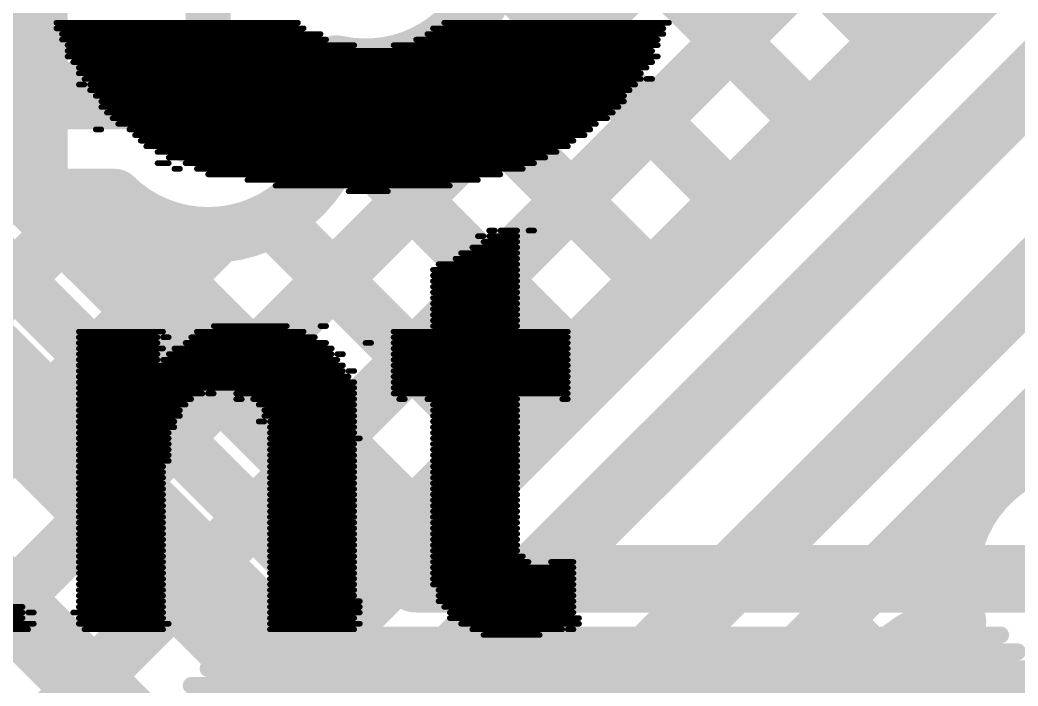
# Model space of a CAD drawing. Header units: millimetres. Extents: x 0.79 to 4.38, y 0.99 to 3.94.
# Drawn here: x 2.3485 to 2.5261, y 2.0489 to 2.1675 of the extents above; entities that cross this region are included whole.
import ezdxf

# ---------------------------------------------------------------- set-up
doc = ezdxf.new("R2010")
doc.units = ezdxf.units.MM
doc.header["$MEASUREMENT"] = 0
for name, color, linetype in [('BottomLayer', 5, 'Continuous'), ('BottomOverlay', 54, 'Continuous'), ('MultiLayer', 9, 'Continuous'), ('TopLayer', 1, 'Continuous'), ('TopOverlay', 2, 'Continuous'), ('ViaHoleLayer', 16, 'Continuous')]:
    doc.layers.add(name, color=color, linetype=linetype)

msp = doc.modelspace()

# ---------------------------------------------------------------- linework, layer by layer
at = {"layer": 'BottomLayer'}
for points, const_width in [([(2.2281, 1.94526), (2.47684, 2.194)], 0.01), ([(2.36711, 2.02056), (2.54125, 2.1947)], 0.01), ([(2.44462, 2.194), (2.49258, 2.14604)], 0.01), ([(2.47291, 2.194), (2.50673, 2.16018)], 0.01), ([(2.24412, 1.93299), (2.50426, 2.19313)], 0.01), ([(2.02291, 1.6835), (2.52798, 2.18856)], 0.01), ([(2.37981, 2.00781), (2.554, 2.182)], 0.012), ([(2.4331, 2.17724), (2.47844, 2.1319)], 0.01), ([(2.42045, 2.1616), (2.4643, 2.11776)], 0.01), ([(2.40574, 2.15118), (2.4141, 2.15955)], 0.01), ([(2.19036, 1.78336), (2.563, 2.156)], 0.012), ([(2.245, 2.154), (2.381, 2.154)], 0.012), ([(2.381, 2.154), (2.382, 2.153)], 0.012), ([(2.40536, 2.14841), (2.45016, 2.10361)], 0.01), ([(2.20836, 1.7759), (2.57046, 2.138)], 0.01), ([(1.96677, 1.7405), (2.36227, 2.136)], 0.01), ([(2.25246, 2.136), (2.36533, 2.136)], 0.01), ([(2.27635, 2.136), (2.37945, 2.0329)], 0.01), ([(2.30463, 2.136), (2.39359, 2.04704)], 0.01), ([(2.33292, 2.136), (2.40773, 2.06119)], 0.01), ([(2.3612, 2.136), (2.42187, 2.07533)], 0.01), ([(2.39339, 2.13209), (2.43602, 2.08947)], 0.01), ([(1.98859, 1.73403), (2.38382, 2.12926)], 0.01), ([(2.50726, 2.0748), (2.51419, 2.06787)], 0.01), ([(2.51196, 2.05941), (2.51487, 2.06233)], 0.01), ([(2.49311, 2.06066), (2.50163, 2.05214)], 0.01), ([(2.47897, 2.04652), (2.49178, 2.03371)], 0.01), ([(2.48429, 2.03174), (2.49759, 2.04504)], 0.01)]:
    msp.add_lwpolyline(points, dxfattribs=dict(at, const_width=const_width))
at = {"layer": 'BottomLayer', "const_width": 0.01}
for points in [[(2.43381, 2.183, -0.479842), (2.40483, 2.15976)], [(2.40483, 2.15976, -0.072051), (2.40581, 2.153)], [(2.40581, 2.153, -0.664665), (2.36533, 2.136)], [(2.51544, 2.06037, -0.789249), (2.55467, 2.085)], [(2.49642, 2.03369, -0.398786), (2.51544, 2.06037)]]:
    msp.add_lwpolyline(points, format="xyb", dxfattribs=at)
at = {"layer": 'BottomLayer'}
for points, const_width in [([(2.41795, 2.1616, 1), (2.42295, 2.1616, 1)], 0.005), ([(2.37609, 2.153, 1), (2.38791, 2.153, 1)], 0.01181), ([(2.40233, 2.15976, 1), (2.40733, 2.15976, 1)], 0.005), ([(2.40233, 2.15976, 1), (2.40733, 2.15976, 1)], 0.005), ([(2.4116, 2.15955, 1), (2.4166, 2.15955, 1)], 0.005), ([(2.50423, 2.16018, 1), (2.50923, 2.16018, 1)], 0.005), ([(2.378, 2.154, 1), (2.384, 2.154, 1)], 0.006), ([(2.378, 2.154, 1), (2.384, 2.154, 1)], 0.006), ([(2.379, 2.153, 1), (2.385, 2.153, 1)], 0.006), ([(2.40331, 2.153, 1), (2.40831, 2.153, 1)], 0.005), ([(2.40331, 2.153, 1), (2.40831, 2.153, 1)], 0.005), ([(2.40324, 2.15118, 1), (2.40824, 2.15118, 1)], 0.005), ([(2.40286, 2.14841, 1), (2.40786, 2.14841, 1)], 0.005), ([(2.49008, 2.14604, 1), (2.49508, 2.14604, 1)], 0.005), ([(2.3587, 2.136, 1), (2.3637, 2.136, 1)], 0.005), ([(2.35977, 2.136, 1), (2.36477, 2.136, 1)], 0.005), ([(2.36283, 2.136, 1), (2.36783, 2.136, 1)], 0.005), ([(2.36283, 2.136, 1), (2.36783, 2.136, 1)], 0.005), ([(2.39089, 2.13209, 1), (2.39589, 2.13209, 1)], 0.005), ([(2.47594, 2.1319, 1), (2.48094, 2.1319, 1)], 0.005), ([(2.38132, 2.12926, 1), (2.38632, 2.12926, 1)], 0.005), ([(2.4618, 2.11776, 1), (2.4668, 2.11776, 1)], 0.005), ([(2.44766, 2.10361, 1), (2.45266, 2.10361, 1)], 0.005), ([(2.43352, 2.08947, 1), (2.43852, 2.08947, 1)], 0.005), ([(2.41937, 2.07533, 1), (2.42437, 2.07533, 1)], 0.005), ([(2.50476, 2.0748, 1), (2.50976, 2.0748, 1)], 0.005), ([(2.51169, 2.06787, 1), (2.51669, 2.06787, 1)], 0.005), ([(2.51237, 2.06233, 1), (2.51737, 2.06233, 1)], 0.005), ([(2.40523, 2.06119, 1), (2.41023, 2.06119, 1)], 0.005), ([(2.49061, 2.06066, 1), (2.49561, 2.06066, 1)], 0.005), ([(2.51294, 2.06037, 1), (2.51794, 2.06037, 1)], 0.005), ([(2.51294, 2.06037, 1), (2.51794, 2.06037, 1)], 0.005), ([(2.50946, 2.05941, 1), (2.51446, 2.05941, 1)], 0.005), ([(2.49913, 2.05214, 1), (2.50413, 2.05214, 1)], 0.005), ([(2.39109, 2.04704, 1), (2.39609, 2.04704, 1)], 0.005), ([(2.47647, 2.04652, 1), (2.48147, 2.04652, 1)], 0.005), ([(2.49509, 2.04504, 1), (2.50009, 2.04504, 1)], 0.005)]:
    msp.add_lwpolyline(points, format="xyb", close=True, dxfattribs=dict(at, const_width=const_width))
at = {"layer": 'BottomOverlay', "const_width": 0.003}
for points in [[(2.388, 2.058), (2.523, 2.058)], [(2.385, 2.055), (2.526, 2.055)], [(2.382, 2.052), (2.529, 2.052)], [(2.379, 2.049), (2.532, 2.049)]]:
    msp.add_lwpolyline(points, dxfattribs=at)
at = {"layer": 'BottomOverlay', "const_width": 0.0015}
for points in [[(2.38725, 2.058, 1), (2.38875, 2.058, 1)], [(2.52225, 2.058, 1), (2.52375, 2.058, 1)], [(2.38425, 2.055, 1), (2.38575, 2.055, 1)], [(2.52525, 2.055, 1), (2.52675, 2.055, 1)], [(2.38125, 2.052, 1), (2.38275, 2.052, 1)], [(2.37825, 2.049, 1), (2.37975, 2.049, 1)]]:
    msp.add_lwpolyline(points, format="xyb", close=True, dxfattribs=at)
at = {"layer": 'MultiLayer', "const_width": 0.01181}
msp.add_lwpolyline([(2.37609, 2.153, 1), (2.38791, 2.153, 1)], format="xyb", close=True, dxfattribs=at)
at = {"layer": 'TopLayer'}
for points, const_width in [([(2.351, 2.136), (2.351, 2.598)], 0.012), ([(2.382, 2.153), (2.382, 2.584)], 0.008), ([(2.11167, 2.34033), (2.415, 2.037)], 0.012), ([(2.108, 2.301), (2.39819, 2.01081)], 0.012), ([(2.351, 2.136), (2.419, 2.068)], 0.012), ([(2.419, 2.068), (2.538, 2.068)], 0.012)]:
    msp.add_lwpolyline(points, dxfattribs=dict(at, const_width=const_width))
for points, const_width in [([(2.37609, 2.153, 1), (2.38791, 2.153, 1)], 0.01181), ([(2.38, 2.153, 1), (2.384, 2.153, 1)], 0.004), ([(2.348, 2.136, 1), (2.354, 2.136, 1)], 0.006), ([(2.348, 2.136, 1), (2.354, 2.136, 1)], 0.006), ([(2.416, 2.068, 1), (2.422, 2.068, 1)], 0.006), ([(2.416, 2.068, 1), (2.422, 2.068, 1)], 0.006)]:
    msp.add_lwpolyline(points, format="xyb", close=True, dxfattribs=dict(at, const_width=const_width))
at = {"layer": 'TopOverlay', "const_width": 0.001}
for points in [[(2.355, 2.167), (2.398, 2.167)], [(2.355, 2.166), (2.399, 2.166)], [(2.422, 2.166), (2.463, 2.166)], [(2.424, 2.167), (2.464, 2.167)], [(2.356, 2.165), (2.402, 2.165)], [(2.356, 2.164), (2.403, 2.164)], [(2.419, 2.164), (2.462, 2.164)], [(2.421, 2.165), (2.463, 2.165)], [(2.357, 2.163), (2.408, 2.163)], [(2.415, 2.163), (2.462, 2.163)], [(2.357, 2.162), (2.461, 2.162)], [(2.357, 2.161), (2.462, 2.161)], [(2.358, 2.16), (2.461, 2.16)], [(2.359, 2.159), (2.46, 2.159)], [(2.359, 2.158), (2.459, 2.158)], [(2.36, 2.157), (2.459, 2.157)], [(2.46, 2.157), (2.461, 2.157)], [(2.359, 2.156), (2.36, 2.156)], [(2.361, 2.156), (2.458, 2.156)], [(2.361, 2.155), (2.457, 2.155)], [(2.362, 2.154), (2.456, 2.154)], [(2.363, 2.153), (2.456, 2.153)], [(2.363, 2.152), (2.455, 2.152)], [(2.364, 2.151), (2.454, 2.151)], [(2.365, 2.15), (2.453, 2.15)], [(2.366, 2.149), (2.451, 2.149)], [(2.362, 2.148), (2.363, 2.148)], [(2.368, 2.148), (2.45, 2.148)], [(2.369, 2.147), (2.449, 2.147)], [(2.37, 2.146), (2.447, 2.146)], [(2.371, 2.145), (2.446, 2.145)], [(2.373, 2.144), (2.444, 2.144)], [(2.375, 2.143), (2.442, 2.143)], [(2.373, 2.142), (2.375, 2.142)], [(2.376, 2.141), (2.377, 2.141)], [(2.378, 2.142), (2.44, 2.142)], [(2.38, 2.141), (2.438, 2.141)], [(2.382, 2.14), (2.434, 2.14)], [(2.389, 2.139), (2.43, 2.139)], [(2.394, 2.138), (2.425, 2.138)], [(2.407, 2.137), (2.414, 2.137)], [(2.43, 2.129), (2.431, 2.129)], [(2.432, 2.13), (2.433, 2.13)], [(2.432, 2.129), (2.437, 2.129)], [(2.434, 2.13), (2.437, 2.13)], [(2.439, 2.13), (2.44, 2.13)], [(2.429, 2.127), (2.437, 2.127)], [(2.431, 2.128), (2.437, 2.128)], [(2.426, 2.125), (2.437, 2.125)], [(2.427, 2.126), (2.437, 2.126)], [(2.423, 2.124), (2.437, 2.124)], [(2.422, 2.123), (2.437, 2.123)], [(2.422, 2.122), (2.437, 2.122)], [(2.422, 2.121), (2.437, 2.121)], [(2.422, 2.12), (2.437, 2.12)], [(2.422, 2.119), (2.437, 2.119)], [(2.422, 2.118), (2.437, 2.118)], [(2.422, 2.117), (2.437, 2.117)], [(2.422, 2.116), (2.437, 2.116)], [(2.422, 2.115), (2.437, 2.115)], [(2.383, 2.113), (2.396, 2.113)], [(2.402, 2.113), (2.403, 2.113)], [(2.422, 2.114), (2.437, 2.114)], [(2.422, 2.113), (2.437, 2.113)], [(2.359, 2.112), (2.374, 2.112)], [(2.359, 2.111), (2.373, 2.111)], [(2.374, 2.111), (2.375, 2.111)], [(2.379, 2.111), (2.401, 2.111)], [(2.38, 2.112), (2.399, 2.112)], [(2.415, 2.112), (2.446, 2.112)], [(2.415, 2.111), (2.446, 2.111)], [(2.359, 2.11), (2.373, 2.11)], [(2.359, 2.109), (2.374, 2.109)], [(2.376, 2.109), (2.404, 2.109)], [(2.378, 2.11), (2.403, 2.11)], [(2.41, 2.11), (2.411, 2.11)], [(2.415, 2.11), (2.446, 2.11)], [(2.415, 2.109), (2.446, 2.109)], [(2.359, 2.108), (2.373, 2.108)], [(2.375, 2.108), (2.404, 2.108)], [(2.405, 2.108), (2.406, 2.108)], [(2.415, 2.108), (2.446, 2.108)], [(2.359, 2.107), (2.373, 2.107)], [(2.359, 2.106), (2.406, 2.106)], [(2.374, 2.107), (2.405, 2.107)], [(2.415, 2.107), (2.446, 2.107)], [(2.415, 2.106), (2.446, 2.106)], [(2.359, 2.105), (2.406, 2.105)], [(2.359, 2.104), (2.407, 2.104)], [(2.407, 2.105), (2.408, 2.105)], [(2.415, 2.105), (2.446, 2.105)], [(2.415, 2.104), (2.446, 2.104)], [(2.359, 2.103), (2.408, 2.103)], [(2.359, 2.102), (2.408, 2.102)], [(2.415, 2.103), (2.446, 2.103)], [(2.415, 2.102), (2.446, 2.102)], [(2.359, 2.101), (2.381, 2.101)], [(2.382, 2.101), (2.383, 2.101)], [(2.387, 2.101), (2.408, 2.101)], [(2.415, 2.101), (2.446, 2.101)], [(2.359, 2.1), (2.379, 2.1)], [(2.359, 2.099), (2.378, 2.099)], [(2.387, 2.1), (2.388, 2.1)], [(2.39, 2.1), (2.408, 2.1)], [(2.391, 2.099), (2.408, 2.099)], [(2.416, 2.1), (2.417, 2.1)], [(2.421, 2.1), (2.437, 2.1)], [(2.422, 2.099), (2.437, 2.099)], [(2.445, 2.1), (2.446, 2.1)], [(2.359, 2.098), (2.377, 2.098)], [(2.359, 2.097), (2.377, 2.097)], [(2.392, 2.098), (2.408, 2.098)], [(2.392, 2.097), (2.408, 2.097)], [(2.422, 2.098), (2.437, 2.098)], [(2.422, 2.097), (2.437, 2.097)], [(2.359, 2.096), (2.376, 2.096)], [(2.359, 2.095), (2.376, 2.095)], [(2.391, 2.096), (2.392, 2.096)], [(2.393, 2.096), (2.408, 2.096)], [(2.393, 2.095), (2.408, 2.095)], [(2.422, 2.096), (2.437, 2.096)], [(2.422, 2.095), (2.437, 2.095)], [(2.359, 2.094), (2.375, 2.094)], [(2.359, 2.093), (2.375, 2.093)], [(2.393, 2.094), (2.408, 2.094)], [(2.393, 2.093), (2.409, 2.093)], [(2.422, 2.094), (2.437, 2.094)], [(2.422, 2.093), (2.437, 2.093)], [(2.359, 2.092), (2.375, 2.092)], [(2.393, 2.092), (2.408, 2.092)], [(2.422, 2.092), (2.437, 2.092)], [(2.359, 2.091), (2.375, 2.091)], [(2.359, 2.09), (2.375, 2.09)], [(2.393, 2.091), (2.408, 2.091)], [(2.393, 2.09), (2.408, 2.09)], [(2.422, 2.091), (2.437, 2.091)], [(2.422, 2.09), (2.437, 2.09)], [(2.359, 2.089), (2.375, 2.089)], [(2.359, 2.088), (2.374, 2.088)], [(2.393, 2.089), (2.408, 2.089)], [(2.393, 2.088), (2.408, 2.088)], [(2.422, 2.089), (2.437, 2.089)], [(2.422, 2.088), (2.437, 2.088)], [(2.359, 2.087), (2.374, 2.087)], [(2.359, 2.086), (2.374, 2.086)], [(2.393, 2.087), (2.408, 2.087)], [(2.393, 2.086), (2.408, 2.086)], [(2.422, 2.087), (2.437, 2.087)], [(2.422, 2.086), (2.437, 2.086)], [(2.359, 2.085), (2.374, 2.085)], [(2.393, 2.085), (2.408, 2.085)], [(2.422, 2.085), (2.437, 2.085)], [(2.359, 2.084), (2.374, 2.084)], [(2.359, 2.083), (2.374, 2.083)], [(2.393, 2.084), (2.408, 2.084)], [(2.393, 2.083), (2.408, 2.083)], [(2.422, 2.084), (2.437, 2.084)], [(2.422, 2.083), (2.437, 2.083)], [(2.359, 2.082), (2.374, 2.082)], [(2.359, 2.081), (2.374, 2.081)], [(2.393, 2.082), (2.408, 2.082)], [(2.393, 2.081), (2.408, 2.081)], [(2.422, 2.082), (2.437, 2.082)], [(2.422, 2.081), (2.437, 2.081)], [(2.359, 2.08), (2.374, 2.08)], [(2.359, 2.079), (2.374, 2.079)], [(2.393, 2.08), (2.408, 2.08)], [(2.393, 2.079), (2.408, 2.079)], [(2.422, 2.08), (2.437, 2.08)], [(2.422, 2.079), (2.437, 2.079)], [(2.359, 2.078), (2.374, 2.078)], [(2.359, 2.077), (2.374, 2.077)], [(2.393, 2.078), (2.408, 2.078)], [(2.393, 2.077), (2.408, 2.077)], [(2.422, 2.078), (2.437, 2.078)], [(2.422, 2.077), (2.437, 2.077)], [(2.359, 2.076), (2.374, 2.076)], [(2.393, 2.076), (2.408, 2.076)], [(2.422, 2.076), (2.437, 2.076)], [(2.359, 2.075), (2.374, 2.075)], [(2.359, 2.074), (2.374, 2.074)], [(2.393, 2.075), (2.408, 2.075)], [(2.393, 2.074), (2.408, 2.074)], [(2.422, 2.075), (2.437, 2.075)], [(2.422, 2.074), (2.437, 2.074)], [(2.359, 2.073), (2.374, 2.073)], [(2.359, 2.072), (2.374, 2.072)], [(2.393, 2.073), (2.408, 2.073)], [(2.393, 2.072), (2.408, 2.072)], [(2.422, 2.073), (2.437, 2.073)], [(2.422, 2.072), (2.438, 2.072)], [(2.359, 2.071), (2.374, 2.071)], [(2.359, 2.07), (2.374, 2.07)], [(2.393, 2.071), (2.408, 2.071)], [(2.393, 2.07), (2.408, 2.07)], [(2.422, 2.071), (2.439, 2.071)], [(2.422, 2.07), (2.447, 2.07)], [(2.443, 2.071), (2.447, 2.071)], [(2.359, 2.069), (2.374, 2.069)], [(2.393, 2.069), (2.408, 2.069)], [(2.422, 2.069), (2.447, 2.069)], [(2.359, 2.068), (2.374, 2.068)], [(2.359, 2.067), (2.374, 2.067)], [(2.393, 2.068), (2.408, 2.068)], [(2.393, 2.067), (2.408, 2.067)], [(2.422, 2.068), (2.447, 2.068)], [(2.422, 2.067), (2.447, 2.067)], [(2.359, 2.066), (2.374, 2.066)], [(2.359, 2.065), (2.374, 2.065)], [(2.393, 2.066), (2.408, 2.066)], [(2.393, 2.065), (2.408, 2.065)], [(2.423, 2.066), (2.447, 2.066)], [(2.423, 2.065), (2.447, 2.065)], [(2.333, 2.063), (2.349, 2.063)], [(2.359, 2.064), (2.374, 2.064)], [(2.359, 2.063), (2.374, 2.063)], [(2.393, 2.064), (2.409, 2.064)], [(2.393, 2.063), (2.409, 2.063)], [(2.423, 2.064), (2.447, 2.064)], [(2.424, 2.063), (2.447, 2.063)], [(2.334, 2.062), (2.349, 2.062)], [(2.35, 2.062), (2.351, 2.062)], [(2.358, 2.062), (2.374, 2.062)], [(2.393, 2.062), (2.409, 2.062)], [(2.425, 2.062), (2.447, 2.062)], [(2.334, 2.061), (2.349, 2.061)], [(2.334, 2.06), (2.351, 2.06)], [(2.359, 2.061), (2.374, 2.061)], [(2.359, 2.06), (2.375, 2.06)], [(2.393, 2.061), (2.408, 2.061)], [(2.393, 2.06), (2.409, 2.06)], [(2.425, 2.061), (2.448, 2.061)], [(2.427, 2.06), (2.448, 2.06)], [(2.335, 2.059), (2.35, 2.059)], [(2.36, 2.059), (2.374, 2.059)], [(2.393, 2.059), (2.408, 2.059)], [(2.429, 2.059), (2.445, 2.059)], [(2.431, 2.058), (2.441, 2.058)], [(2.446, 2.059), (2.447, 2.059)]]:
    msp.add_lwpolyline(points, dxfattribs=at)
at = {"layer": 'TopOverlay', "const_width": 0.0005}
for points in [[(2.35475, 2.167, 1), (2.35525, 2.167, 1)], [(2.35475, 2.166, 1), (2.35525, 2.166, 1)], [(2.39775, 2.167, 1), (2.39825, 2.167, 1)], [(2.39875, 2.166, 1), (2.39925, 2.166, 1)], [(2.42175, 2.166, 1), (2.42225, 2.166, 1)], [(2.42375, 2.167, 1), (2.42425, 2.167, 1)], [(2.46275, 2.166, 1), (2.46325, 2.166, 1)], [(2.46375, 2.167, 1), (2.46425, 2.167, 1)], [(2.35575, 2.165, 1), (2.35625, 2.165, 1)], [(2.35575, 2.164, 1), (2.35625, 2.164, 1)], [(2.40175, 2.165, 1), (2.40225, 2.165, 1)], [(2.40275, 2.164, 1), (2.40325, 2.164, 1)], [(2.41875, 2.164, 1), (2.41925, 2.164, 1)], [(2.42075, 2.165, 1), (2.42125, 2.165, 1)], [(2.46175, 2.164, 1), (2.46225, 2.164, 1)], [(2.46275, 2.165, 1), (2.46325, 2.165, 1)], [(2.35675, 2.163, 1), (2.35725, 2.163, 1)], [(2.40775, 2.163, 1), (2.40825, 2.163, 1)], [(2.41475, 2.163, 1), (2.41525, 2.163, 1)], [(2.46175, 2.163, 1), (2.46225, 2.163, 1)], [(2.35675, 2.162, 1), (2.35725, 2.162, 1)], [(2.35675, 2.161, 1), (2.35725, 2.161, 1)], [(2.46075, 2.162, 1), (2.46125, 2.162, 1)], [(2.46175, 2.161, 1), (2.46225, 2.161, 1)], [(2.35775, 2.16, 1), (2.35825, 2.16, 1)], [(2.35875, 2.159, 1), (2.35925, 2.159, 1)], [(2.45975, 2.159, 1), (2.46025, 2.159, 1)], [(2.46075, 2.16, 1), (2.46125, 2.16, 1)], [(2.35875, 2.158, 1), (2.35925, 2.158, 1)], [(2.35975, 2.157, 1), (2.36025, 2.157, 1)], [(2.45875, 2.158, 1), (2.45925, 2.158, 1)], [(2.45875, 2.157, 1), (2.45925, 2.157, 1)], [(2.45975, 2.157, 1), (2.46025, 2.157, 1)], [(2.46075, 2.157, 1), (2.46125, 2.157, 1)], [(2.35875, 2.156, 1), (2.35925, 2.156, 1)], [(2.35975, 2.156, 1), (2.36025, 2.156, 1)], [(2.36075, 2.156, 1), (2.36125, 2.156, 1)], [(2.45775, 2.156, 1), (2.45825, 2.156, 1)], [(2.36075, 2.155, 1), (2.36125, 2.155, 1)], [(2.36175, 2.154, 1), (2.36225, 2.154, 1)], [(2.45575, 2.154, 1), (2.45625, 2.154, 1)], [(2.45675, 2.155, 1), (2.45725, 2.155, 1)], [(2.36275, 2.153, 1), (2.36325, 2.153, 1)], [(2.36275, 2.152, 1), (2.36325, 2.152, 1)], [(2.45475, 2.152, 1), (2.45525, 2.152, 1)], [(2.45575, 2.153, 1), (2.45625, 2.153, 1)], [(2.36375, 2.151, 1), (2.36425, 2.151, 1)], [(2.36475, 2.15, 1), (2.36525, 2.15, 1)], [(2.45275, 2.15, 1), (2.45325, 2.15, 1)], [(2.45375, 2.151, 1), (2.45425, 2.151, 1)], [(2.36575, 2.149, 1), (2.36625, 2.149, 1)], [(2.45075, 2.149, 1), (2.45125, 2.149, 1)], [(2.36175, 2.148, 1), (2.36225, 2.148, 1)], [(2.36275, 2.148, 1), (2.36325, 2.148, 1)], [(2.36775, 2.148, 1), (2.36825, 2.148, 1)], [(2.36875, 2.147, 1), (2.36925, 2.147, 1)], [(2.44875, 2.147, 1), (2.44925, 2.147, 1)], [(2.44975, 2.148, 1), (2.45025, 2.148, 1)], [(2.36975, 2.146, 1), (2.37025, 2.146, 1)], [(2.37075, 2.145, 1), (2.37125, 2.145, 1)], [(2.44575, 2.145, 1), (2.44625, 2.145, 1)], [(2.44675, 2.146, 1), (2.44725, 2.146, 1)], [(2.37275, 2.144, 1), (2.37325, 2.144, 1)], [(2.37475, 2.143, 1), (2.37525, 2.143, 1)], [(2.44175, 2.143, 1), (2.44225, 2.143, 1)], [(2.44375, 2.144, 1), (2.44425, 2.144, 1)], [(2.37275, 2.142, 1), (2.37325, 2.142, 1)], [(2.37475, 2.142, 1), (2.37525, 2.142, 1)], [(2.37575, 2.141, 1), (2.37625, 2.141, 1)], [(2.37675, 2.141, 1), (2.37725, 2.141, 1)], [(2.37775, 2.142, 1), (2.37825, 2.142, 1)], [(2.37975, 2.141, 1), (2.38025, 2.141, 1)], [(2.43775, 2.141, 1), (2.43825, 2.141, 1)], [(2.43975, 2.142, 1), (2.44025, 2.142, 1)], [(2.38175, 2.14, 1), (2.38225, 2.14, 1)], [(2.43375, 2.14, 1), (2.43425, 2.14, 1)], [(2.38875, 2.139, 1), (2.38925, 2.139, 1)], [(2.39375, 2.138, 1), (2.39425, 2.138, 1)], [(2.42475, 2.138, 1), (2.42525, 2.138, 1)], [(2.42975, 2.139, 1), (2.43025, 2.139, 1)], [(2.40675, 2.137, 1), (2.40725, 2.137, 1)], [(2.41375, 2.137, 1), (2.41425, 2.137, 1)], [(2.42975, 2.129, 1), (2.43025, 2.129, 1)], [(2.43075, 2.129, 1), (2.43125, 2.129, 1)], [(2.43175, 2.13, 1), (2.43225, 2.13, 1)], [(2.43175, 2.129, 1), (2.43225, 2.129, 1)], [(2.43275, 2.13, 1), (2.43325, 2.13, 1)], [(2.43375, 2.13, 1), (2.43425, 2.13, 1)], [(2.43675, 2.13, 1), (2.43725, 2.13, 1)], [(2.43675, 2.129, 1), (2.43725, 2.129, 1)], [(2.43875, 2.13, 1), (2.43925, 2.13, 1)], [(2.43975, 2.13, 1), (2.44025, 2.13, 1)], [(2.42875, 2.127, 1), (2.42925, 2.127, 1)], [(2.43075, 2.128, 1), (2.43125, 2.128, 1)], [(2.43675, 2.128, 1), (2.43725, 2.128, 1)], [(2.43675, 2.127, 1), (2.43725, 2.127, 1)], [(2.42575, 2.125, 1), (2.42625, 2.125, 1)], [(2.42675, 2.126, 1), (2.42725, 2.126, 1)], [(2.43675, 2.126, 1), (2.43725, 2.126, 1)], [(2.43675, 2.125, 1), (2.43725, 2.125, 1)], [(2.42275, 2.124, 1), (2.42325, 2.124, 1)], [(2.43675, 2.124, 1), (2.43725, 2.124, 1)], [(2.42175, 2.123, 1), (2.42225, 2.123, 1)], [(2.42175, 2.122, 1), (2.42225, 2.122, 1)], [(2.43675, 2.123, 1), (2.43725, 2.123, 1)], [(2.43675, 2.122, 1), (2.43725, 2.122, 1)], [(2.42175, 2.121, 1), (2.42225, 2.121, 1)], [(2.42175, 2.12, 1), (2.42225, 2.12, 1)], [(2.43675, 2.121, 1), (2.43725, 2.121, 1)], [(2.43675, 2.12, 1), (2.43725, 2.12, 1)], [(2.42175, 2.119, 1), (2.42225, 2.119, 1)], [(2.42175, 2.118, 1), (2.42225, 2.118, 1)], [(2.43675, 2.119, 1), (2.43725, 2.119, 1)], [(2.43675, 2.118, 1), (2.43725, 2.118, 1)], [(2.42175, 2.117, 1), (2.42225, 2.117, 1)], [(2.43675, 2.117, 1), (2.43725, 2.117, 1)], [(2.42175, 2.116, 1), (2.42225, 2.116, 1)], [(2.42175, 2.115, 1), (2.42225, 2.115, 1)], [(2.43675, 2.116, 1), (2.43725, 2.116, 1)], [(2.43675, 2.115, 1), (2.43725, 2.115, 1)], [(2.38275, 2.113, 1), (2.38325, 2.113, 1)], [(2.39575, 2.113, 1), (2.39625, 2.113, 1)], [(2.40175, 2.113, 1), (2.40225, 2.113, 1)], [(2.40275, 2.113, 1), (2.40325, 2.113, 1)], [(2.42175, 2.114, 1), (2.42225, 2.114, 1)], [(2.42175, 2.113, 1), (2.42225, 2.113, 1)], [(2.43675, 2.114, 1), (2.43725, 2.114, 1)], [(2.43675, 2.113, 1), (2.43725, 2.113, 1)], [(2.35875, 2.112, 1), (2.35925, 2.112, 1)], [(2.35875, 2.111, 1), (2.35925, 2.111, 1)], [(2.37275, 2.111, 1), (2.37325, 2.111, 1)], [(2.37375, 2.112, 1), (2.37425, 2.112, 1)], [(2.37375, 2.111, 1), (2.37425, 2.111, 1)], [(2.37475, 2.111, 1), (2.37525, 2.111, 1)], [(2.37875, 2.111, 1), (2.37925, 2.111, 1)], [(2.37975, 2.112, 1), (2.38025, 2.112, 1)], [(2.39875, 2.112, 1), (2.39925, 2.112, 1)], [(2.40075, 2.111, 1), (2.40125, 2.111, 1)], [(2.41475, 2.112, 1), (2.41525, 2.112, 1)], [(2.41475, 2.111, 1), (2.41525, 2.111, 1)], [(2.44575, 2.112, 1), (2.44625, 2.112, 1)], [(2.44575, 2.111, 1), (2.44625, 2.111, 1)], [(2.35875, 2.11, 1), (2.35925, 2.11, 1)], [(2.35875, 2.109, 1), (2.35925, 2.109, 1)], [(2.37275, 2.11, 1), (2.37325, 2.11, 1)], [(2.37375, 2.109, 1), (2.37425, 2.109, 1)], [(2.37575, 2.109, 1), (2.37625, 2.109, 1)], [(2.37775, 2.11, 1), (2.37825, 2.11, 1)], [(2.40275, 2.11, 1), (2.40325, 2.11, 1)], [(2.40375, 2.109, 1), (2.40425, 2.109, 1)], [(2.40975, 2.11, 1), (2.41025, 2.11, 1)], [(2.41075, 2.11, 1), (2.41125, 2.11, 1)], [(2.41475, 2.11, 1), (2.41525, 2.11, 1)], [(2.41475, 2.109, 1), (2.41525, 2.109, 1)], [(2.44575, 2.11, 1), (2.44625, 2.11, 1)], [(2.44575, 2.109, 1), (2.44625, 2.109, 1)], [(2.35875, 2.108, 1), (2.35925, 2.108, 1)], [(2.37275, 2.108, 1), (2.37325, 2.108, 1)], [(2.37475, 2.108, 1), (2.37525, 2.108, 1)], [(2.40375, 2.108, 1), (2.40425, 2.108, 1)], [(2.40475, 2.108, 1), (2.40525, 2.108, 1)], [(2.40575, 2.108, 1), (2.40625, 2.108, 1)], [(2.41475, 2.108, 1), (2.41525, 2.108, 1)], [(2.44575, 2.108, 1), (2.44625, 2.108, 1)], [(2.35875, 2.107, 1), (2.35925, 2.107, 1)], [(2.35875, 2.106, 1), (2.35925, 2.106, 1)], [(2.37275, 2.107, 1), (2.37325, 2.107, 1)], [(2.37375, 2.107, 1), (2.37425, 2.107, 1)], [(2.40475, 2.107, 1), (2.40525, 2.107, 1)], [(2.40575, 2.106, 1), (2.40625, 2.106, 1)], [(2.41475, 2.107, 1), (2.41525, 2.107, 1)], [(2.41475, 2.106, 1), (2.41525, 2.106, 1)], [(2.44575, 2.107, 1), (2.44625, 2.107, 1)], [(2.44575, 2.106, 1), (2.44625, 2.106, 1)], [(2.35875, 2.105, 1), (2.35925, 2.105, 1)], [(2.35875, 2.104, 1), (2.35925, 2.104, 1)], [(2.40575, 2.105, 1), (2.40625, 2.105, 1)], [(2.40675, 2.105, 1), (2.40725, 2.105, 1)], [(2.40675, 2.104, 1), (2.40725, 2.104, 1)], [(2.40775, 2.105, 1), (2.40825, 2.105, 1)], [(2.41475, 2.105, 1), (2.41525, 2.105, 1)], [(2.41475, 2.104, 1), (2.41525, 2.104, 1)], [(2.44575, 2.105, 1), (2.44625, 2.105, 1)], [(2.44575, 2.104, 1), (2.44625, 2.104, 1)], [(2.35875, 2.103, 1), (2.35925, 2.103, 1)], [(2.35875, 2.102, 1), (2.35925, 2.102, 1)], [(2.40775, 2.103, 1), (2.40825, 2.103, 1)], [(2.40775, 2.102, 1), (2.40825, 2.102, 1)], [(2.41475, 2.103, 1), (2.41525, 2.103, 1)], [(2.41475, 2.102, 1), (2.41525, 2.102, 1)], [(2.44575, 2.103, 1), (2.44625, 2.103, 1)], [(2.44575, 2.102, 1), (2.44625, 2.102, 1)], [(2.35875, 2.101, 1), (2.35925, 2.101, 1)], [(2.38075, 2.101, 1), (2.38125, 2.101, 1)], [(2.38175, 2.101, 1), (2.38225, 2.101, 1)], [(2.38275, 2.101, 1), (2.38325, 2.101, 1)], [(2.38675, 2.101, 1), (2.38725, 2.101, 1)], [(2.40775, 2.101, 1), (2.40825, 2.101, 1)], [(2.41475, 2.101, 1), (2.41525, 2.101, 1)], [(2.44575, 2.101, 1), (2.44625, 2.101, 1)], [(2.35875, 2.1, 1), (2.35925, 2.1, 1)], [(2.35875, 2.099, 1), (2.35925, 2.099, 1)], [(2.37775, 2.099, 1), (2.37825, 2.099, 1)], [(2.37875, 2.1, 1), (2.37925, 2.1, 1)], [(2.38675, 2.1, 1), (2.38725, 2.1, 1)], [(2.38775, 2.1, 1), (2.38825, 2.1, 1)], [(2.38975, 2.1, 1), (2.39025, 2.1, 1)], [(2.39075, 2.099, 1), (2.39125, 2.099, 1)], [(2.40775, 2.1, 1), (2.40825, 2.1, 1)], [(2.40775, 2.099, 1), (2.40825, 2.099, 1)], [(2.41575, 2.1, 1), (2.41625, 2.1, 1)], [(2.41675, 2.1, 1), (2.41725, 2.1, 1)], [(2.42075, 2.1, 1), (2.42125, 2.1, 1)], [(2.42175, 2.099, 1), (2.42225, 2.099, 1)], [(2.43675, 2.1, 1), (2.43725, 2.1, 1)], [(2.43675, 2.099, 1), (2.43725, 2.099, 1)], [(2.44475, 2.1, 1), (2.44525, 2.1, 1)], [(2.44575, 2.1, 1), (2.44625, 2.1, 1)], [(2.35875, 2.098, 1), (2.35925, 2.098, 1)], [(2.35875, 2.097, 1), (2.35925, 2.097, 1)], [(2.37675, 2.098, 1), (2.37725, 2.098, 1)], [(2.37675, 2.097, 1), (2.37725, 2.097, 1)], [(2.39175, 2.098, 1), (2.39225, 2.098, 1)], [(2.39175, 2.097, 1), (2.39225, 2.097, 1)], [(2.40775, 2.098, 1), (2.40825, 2.098, 1)], [(2.40775, 2.097, 1), (2.40825, 2.097, 1)], [(2.42175, 2.098, 1), (2.42225, 2.098, 1)], [(2.42175, 2.097, 1), (2.42225, 2.097, 1)], [(2.43675, 2.098, 1), (2.43725, 2.098, 1)], [(2.43675, 2.097, 1), (2.43725, 2.097, 1)], [(2.35875, 2.096, 1), (2.35925, 2.096, 1)], [(2.35875, 2.095, 1), (2.35925, 2.095, 1)], [(2.37575, 2.096, 1), (2.37625, 2.096, 1)], [(2.37575, 2.095, 1), (2.37625, 2.095, 1)], [(2.39075, 2.096, 1), (2.39125, 2.096, 1)], [(2.39175, 2.096, 1), (2.39225, 2.096, 1)], [(2.39275, 2.096, 1), (2.39325, 2.096, 1)], [(2.39275, 2.095, 1), (2.39325, 2.095, 1)], [(2.40775, 2.096, 1), (2.40825, 2.096, 1)], [(2.40775, 2.095, 1), (2.40825, 2.095, 1)], [(2.42175, 2.096, 1), (2.42225, 2.096, 1)], [(2.42175, 2.095, 1), (2.42225, 2.095, 1)], [(2.43675, 2.096, 1), (2.43725, 2.096, 1)], [(2.43675, 2.095, 1), (2.43725, 2.095, 1)], [(2.35875, 2.094, 1), (2.35925, 2.094, 1)], [(2.35875, 2.093, 1), (2.35925, 2.093, 1)], [(2.37475, 2.094, 1), (2.37525, 2.094, 1)], [(2.37475, 2.093, 1), (2.37525, 2.093, 1)], [(2.39275, 2.094, 1), (2.39325, 2.094, 1)], [(2.39275, 2.093, 1), (2.39325, 2.093, 1)], [(2.40775, 2.094, 1), (2.40825, 2.094, 1)], [(2.40875, 2.093, 1), (2.40925, 2.093, 1)], [(2.42175, 2.094, 1), (2.42225, 2.094, 1)], [(2.42175, 2.093, 1), (2.42225, 2.093, 1)], [(2.43675, 2.094, 1), (2.43725, 2.094, 1)], [(2.43675, 2.093, 1), (2.43725, 2.093, 1)], [(2.35875, 2.092, 1), (2.35925, 2.092, 1)], [(2.37475, 2.092, 1), (2.37525, 2.092, 1)], [(2.39275, 2.092, 1), (2.39325, 2.092, 1)], [(2.40775, 2.092, 1), (2.40825, 2.092, 1)], [(2.42175, 2.092, 1), (2.42225, 2.092, 1)], [(2.43675, 2.092, 1), (2.43725, 2.092, 1)], [(2.35875, 2.091, 1), (2.35925, 2.091, 1)], [(2.35875, 2.09, 1), (2.35925, 2.09, 1)], [(2.37475, 2.091, 1), (2.37525, 2.091, 1)], [(2.37475, 2.09, 1), (2.37525, 2.09, 1)], [(2.39275, 2.091, 1), (2.39325, 2.091, 1)], [(2.39275, 2.09, 1), (2.39325, 2.09, 1)], [(2.40775, 2.091, 1), (2.40825, 2.091, 1)], [(2.40775, 2.09, 1), (2.40825, 2.09, 1)], [(2.42175, 2.091, 1), (2.42225, 2.091, 1)], [(2.42175, 2.09, 1), (2.42225, 2.09, 1)], [(2.43675, 2.091, 1), (2.43725, 2.091, 1)], [(2.43675, 2.09, 1), (2.43725, 2.09, 1)], [(2.35875, 2.089, 1), (2.35925, 2.089, 1)], [(2.35875, 2.088, 1), (2.35925, 2.088, 1)], [(2.37375, 2.088, 1), (2.37425, 2.088, 1)], [(2.37475, 2.089, 1), (2.37525, 2.089, 1)], [(2.39275, 2.089, 1), (2.39325, 2.089, 1)], [(2.39275, 2.088, 1), (2.39325, 2.088, 1)], [(2.40775, 2.089, 1), (2.40825, 2.089, 1)], [(2.40775, 2.088, 1), (2.40825, 2.088, 1)], [(2.42175, 2.089, 1), (2.42225, 2.089, 1)], [(2.42175, 2.088, 1), (2.42225, 2.088, 1)], [(2.43675, 2.089, 1), (2.43725, 2.089, 1)], [(2.43675, 2.088, 1), (2.43725, 2.088, 1)], [(2.35875, 2.087, 1), (2.35925, 2.087, 1)], [(2.35875, 2.086, 1), (2.35925, 2.086, 1)], [(2.37375, 2.087, 1), (2.37425, 2.087, 1)], [(2.37375, 2.086, 1), (2.37425, 2.086, 1)], [(2.39275, 2.087, 1), (2.39325, 2.087, 1)], [(2.39275, 2.086, 1), (2.39325, 2.086, 1)], [(2.40775, 2.087, 1), (2.40825, 2.087, 1)], [(2.40775, 2.086, 1), (2.40825, 2.086, 1)], [(2.42175, 2.087, 1), (2.42225, 2.087, 1)], [(2.42175, 2.086, 1), (2.42225, 2.086, 1)], [(2.43675, 2.087, 1), (2.43725, 2.087, 1)], [(2.43675, 2.086, 1), (2.43725, 2.086, 1)], [(2.35875, 2.085, 1), (2.35925, 2.085, 1)], [(2.37375, 2.085, 1), (2.37425, 2.085, 1)], [(2.39275, 2.085, 1), (2.39325, 2.085, 1)], [(2.40775, 2.085, 1), (2.40825, 2.085, 1)], [(2.42175, 2.085, 1), (2.42225, 2.085, 1)], [(2.43675, 2.085, 1), (2.43725, 2.085, 1)], [(2.35875, 2.084, 1), (2.35925, 2.084, 1)], [(2.35875, 2.083, 1), (2.35925, 2.083, 1)], [(2.37375, 2.084, 1), (2.37425, 2.084, 1)], [(2.37375, 2.083, 1), (2.37425, 2.083, 1)], [(2.39275, 2.084, 1), (2.39325, 2.084, 1)], [(2.39275, 2.083, 1), (2.39325, 2.083, 1)], [(2.40775, 2.084, 1), (2.40825, 2.084, 1)], [(2.40775, 2.083, 1), (2.40825, 2.083, 1)], [(2.42175, 2.084, 1), (2.42225, 2.084, 1)], [(2.42175, 2.083, 1), (2.42225, 2.083, 1)], [(2.43675, 2.084, 1), (2.43725, 2.084, 1)], [(2.43675, 2.083, 1), (2.43725, 2.083, 1)], [(2.35875, 2.082, 1), (2.35925, 2.082, 1)], [(2.35875, 2.081, 1), (2.35925, 2.081, 1)], [(2.37375, 2.082, 1), (2.37425, 2.082, 1)], [(2.37375, 2.081, 1), (2.37425, 2.081, 1)], [(2.39275, 2.082, 1), (2.39325, 2.082, 1)], [(2.39275, 2.081, 1), (2.39325, 2.081, 1)], [(2.40775, 2.082, 1), (2.40825, 2.082, 1)], [(2.40775, 2.081, 1), (2.40825, 2.081, 1)], [(2.42175, 2.082, 1), (2.42225, 2.082, 1)], [(2.42175, 2.081, 1), (2.42225, 2.081, 1)], [(2.43675, 2.082, 1), (2.43725, 2.082, 1)], [(2.43675, 2.081, 1), (2.43725, 2.081, 1)], [(2.35875, 2.08, 1), (2.35925, 2.08, 1)], [(2.35875, 2.079, 1), (2.35925, 2.079, 1)], [(2.37375, 2.08, 1), (2.37425, 2.08, 1)], [(2.37375, 2.079, 1), (2.37425, 2.079, 1)], [(2.39275, 2.08, 1), (2.39325, 2.08, 1)], [(2.39275, 2.079, 1), (2.39325, 2.079, 1)], [(2.40775, 2.08, 1), (2.40825, 2.08, 1)], [(2.40775, 2.079, 1), (2.40825, 2.079, 1)], [(2.42175, 2.08, 1), (2.42225, 2.08, 1)], [(2.42175, 2.079, 1), (2.42225, 2.079, 1)], [(2.43675, 2.08, 1), (2.43725, 2.08, 1)], [(2.43675, 2.079, 1), (2.43725, 2.079, 1)], [(2.35875, 2.078, 1), (2.35925, 2.078, 1)], [(2.35875, 2.077, 1), (2.35925, 2.077, 1)], [(2.37375, 2.078, 1), (2.37425, 2.078, 1)], [(2.37375, 2.077, 1), (2.37425, 2.077, 1)], [(2.39275, 2.078, 1), (2.39325, 2.078, 1)], [(2.39275, 2.077, 1), (2.39325, 2.077, 1)], [(2.40775, 2.078, 1), (2.40825, 2.078, 1)], [(2.40775, 2.077, 1), (2.40825, 2.077, 1)], [(2.42175, 2.078, 1), (2.42225, 2.078, 1)], [(2.42175, 2.077, 1), (2.42225, 2.077, 1)], [(2.43675, 2.078, 1), (2.43725, 2.078, 1)], [(2.43675, 2.077, 1), (2.43725, 2.077, 1)], [(2.35875, 2.076, 1), (2.35925, 2.076, 1)], [(2.37375, 2.076, 1), (2.37425, 2.076, 1)], [(2.39275, 2.076, 1), (2.39325, 2.076, 1)], [(2.40775, 2.076, 1), (2.40825, 2.076, 1)], [(2.42175, 2.076, 1), (2.42225, 2.076, 1)], [(2.43675, 2.076, 1), (2.43725, 2.076, 1)], [(2.35875, 2.075, 1), (2.35925, 2.075, 1)], [(2.35875, 2.074, 1), (2.35925, 2.074, 1)], [(2.37375, 2.075, 1), (2.37425, 2.075, 1)], [(2.37375, 2.074, 1), (2.37425, 2.074, 1)], [(2.39275, 2.075, 1), (2.39325, 2.075, 1)], [(2.39275, 2.074, 1), (2.39325, 2.074, 1)], [(2.40775, 2.075, 1), (2.40825, 2.075, 1)], [(2.40775, 2.074, 1), (2.40825, 2.074, 1)], [(2.42175, 2.075, 1), (2.42225, 2.075, 1)], [(2.42175, 2.074, 1), (2.42225, 2.074, 1)], [(2.43675, 2.075, 1), (2.43725, 2.075, 1)], [(2.43675, 2.074, 1), (2.43725, 2.074, 1)], [(2.35875, 2.073, 1), (2.35925, 2.073, 1)], [(2.35875, 2.072, 1), (2.35925, 2.072, 1)], [(2.37375, 2.073, 1), (2.37425, 2.073, 1)], [(2.37375, 2.072, 1), (2.37425, 2.072, 1)], [(2.39275, 2.073, 1), (2.39325, 2.073, 1)], [(2.39275, 2.072, 1), (2.39325, 2.072, 1)], [(2.40775, 2.073, 1), (2.40825, 2.073, 1)], [(2.40775, 2.072, 1), (2.40825, 2.072, 1)], [(2.42175, 2.073, 1), (2.42225, 2.073, 1)], [(2.42175, 2.072, 1), (2.42225, 2.072, 1)], [(2.43675, 2.073, 1), (2.43725, 2.073, 1)], [(2.43775, 2.072, 1), (2.43825, 2.072, 1)], [(2.35875, 2.071, 1), (2.35925, 2.071, 1)], [(2.35875, 2.07, 1), (2.35925, 2.07, 1)], [(2.37375, 2.071, 1), (2.37425, 2.071, 1)], [(2.37375, 2.07, 1), (2.37425, 2.07, 1)], [(2.39275, 2.071, 1), (2.39325, 2.071, 1)], [(2.39275, 2.07, 1), (2.39325, 2.07, 1)], [(2.40775, 2.071, 1), (2.40825, 2.071, 1)], [(2.40775, 2.07, 1), (2.40825, 2.07, 1)], [(2.42175, 2.071, 1), (2.42225, 2.071, 1)], [(2.42175, 2.07, 1), (2.42225, 2.07, 1)], [(2.43875, 2.071, 1), (2.43925, 2.071, 1)], [(2.44275, 2.071, 1), (2.44325, 2.071, 1)], [(2.44675, 2.071, 1), (2.44725, 2.071, 1)], [(2.44675, 2.07, 1), (2.44725, 2.07, 1)], [(2.35875, 2.069, 1), (2.35925, 2.069, 1)], [(2.37375, 2.069, 1), (2.37425, 2.069, 1)], [(2.39275, 2.069, 1), (2.39325, 2.069, 1)], [(2.40775, 2.069, 1), (2.40825, 2.069, 1)], [(2.42175, 2.069, 1), (2.42225, 2.069, 1)], [(2.44675, 2.069, 1), (2.44725, 2.069, 1)], [(2.35875, 2.068, 1), (2.35925, 2.068, 1)], [(2.35875, 2.067, 1), (2.35925, 2.067, 1)], [(2.37375, 2.068, 1), (2.37425, 2.068, 1)], [(2.37375, 2.067, 1), (2.37425, 2.067, 1)], [(2.39275, 2.068, 1), (2.39325, 2.068, 1)], [(2.39275, 2.067, 1), (2.39325, 2.067, 1)], [(2.40775, 2.068, 1), (2.40825, 2.068, 1)], [(2.40775, 2.067, 1), (2.40825, 2.067, 1)], [(2.42175, 2.068, 1), (2.42225, 2.068, 1)], [(2.42175, 2.067, 1), (2.42225, 2.067, 1)], [(2.44675, 2.068, 1), (2.44725, 2.068, 1)], [(2.44675, 2.067, 1), (2.44725, 2.067, 1)], [(2.35875, 2.066, 1), (2.35925, 2.066, 1)], [(2.35875, 2.065, 1), (2.35925, 2.065, 1)], [(2.37375, 2.066, 1), (2.37425, 2.066, 1)], [(2.37375, 2.065, 1), (2.37425, 2.065, 1)], [(2.39275, 2.066, 1), (2.39325, 2.066, 1)], [(2.39275, 2.065, 1), (2.39325, 2.065, 1)], [(2.40775, 2.066, 1), (2.40825, 2.066, 1)], [(2.40775, 2.065, 1), (2.40825, 2.065, 1)], [(2.42275, 2.066, 1), (2.42325, 2.066, 1)], [(2.42275, 2.065, 1), (2.42325, 2.065, 1)], [(2.44675, 2.066, 1), (2.44725, 2.066, 1)], [(2.44675, 2.065, 1), (2.44725, 2.065, 1)], [(2.34875, 2.063, 1), (2.34925, 2.063, 1)], [(2.35875, 2.064, 1), (2.35925, 2.064, 1)], [(2.35875, 2.063, 1), (2.35925, 2.063, 1)], [(2.37375, 2.064, 1), (2.37425, 2.064, 1)], [(2.37375, 2.063, 1), (2.37425, 2.063, 1)], [(2.39275, 2.064, 1), (2.39325, 2.064, 1)], [(2.39275, 2.063, 1), (2.39325, 2.063, 1)], [(2.40875, 2.064, 1), (2.40925, 2.064, 1)], [(2.40875, 2.063, 1), (2.40925, 2.063, 1)], [(2.42275, 2.064, 1), (2.42325, 2.064, 1)], [(2.42375, 2.063, 1), (2.42425, 2.063, 1)], [(2.44675, 2.064, 1), (2.44725, 2.064, 1)], [(2.44675, 2.063, 1), (2.44725, 2.063, 1)], [(2.34875, 2.062, 1), (2.34925, 2.062, 1)], [(2.34975, 2.062, 1), (2.35025, 2.062, 1)], [(2.35075, 2.062, 1), (2.35125, 2.062, 1)], [(2.35775, 2.062, 1), (2.35825, 2.062, 1)], [(2.37375, 2.062, 1), (2.37425, 2.062, 1)], [(2.39275, 2.062, 1), (2.39325, 2.062, 1)], [(2.40875, 2.062, 1), (2.40925, 2.062, 1)], [(2.42475, 2.062, 1), (2.42525, 2.062, 1)], [(2.44675, 2.062, 1), (2.44725, 2.062, 1)], [(2.34875, 2.061, 1), (2.34925, 2.061, 1)], [(2.35075, 2.06, 1), (2.35125, 2.06, 1)], [(2.35875, 2.061, 1), (2.35925, 2.061, 1)], [(2.35875, 2.06, 1), (2.35925, 2.06, 1)], [(2.37375, 2.061, 1), (2.37425, 2.061, 1)], [(2.37475, 2.06, 1), (2.37525, 2.06, 1)], [(2.39275, 2.061, 1), (2.39325, 2.061, 1)], [(2.39275, 2.06, 1), (2.39325, 2.06, 1)], [(2.40775, 2.061, 1), (2.40825, 2.061, 1)], [(2.40875, 2.06, 1), (2.40925, 2.06, 1)], [(2.42475, 2.061, 1), (2.42525, 2.061, 1)], [(2.42675, 2.06, 1), (2.42725, 2.06, 1)], [(2.44775, 2.061, 1), (2.44825, 2.061, 1)], [(2.44775, 2.06, 1), (2.44825, 2.06, 1)], [(2.34975, 2.059, 1), (2.35025, 2.059, 1)], [(2.35975, 2.059, 1), (2.36025, 2.059, 1)], [(2.37375, 2.059, 1), (2.37425, 2.059, 1)], [(2.39275, 2.059, 1), (2.39325, 2.059, 1)], [(2.40775, 2.059, 1), (2.40825, 2.059, 1)], [(2.42875, 2.059, 1), (2.42925, 2.059, 1)], [(2.43075, 2.058, 1), (2.43125, 2.058, 1)], [(2.44075, 2.058, 1), (2.44125, 2.058, 1)], [(2.44475, 2.059, 1), (2.44525, 2.059, 1)], [(2.44575, 2.059, 1), (2.44625, 2.059, 1)], [(2.44675, 2.059, 1), (2.44725, 2.059, 1)]]:
    msp.add_lwpolyline(points, format="xyb", close=True, dxfattribs=at)
at = {"layer": 'ViaHoleLayer', "const_width": 0.00591}
msp.add_lwpolyline([(2.37905, 2.153, 1), (2.38495, 2.153, 1)], format="xyb", close=True, dxfattribs=at)

doc.saveas('drawing.dxf')
